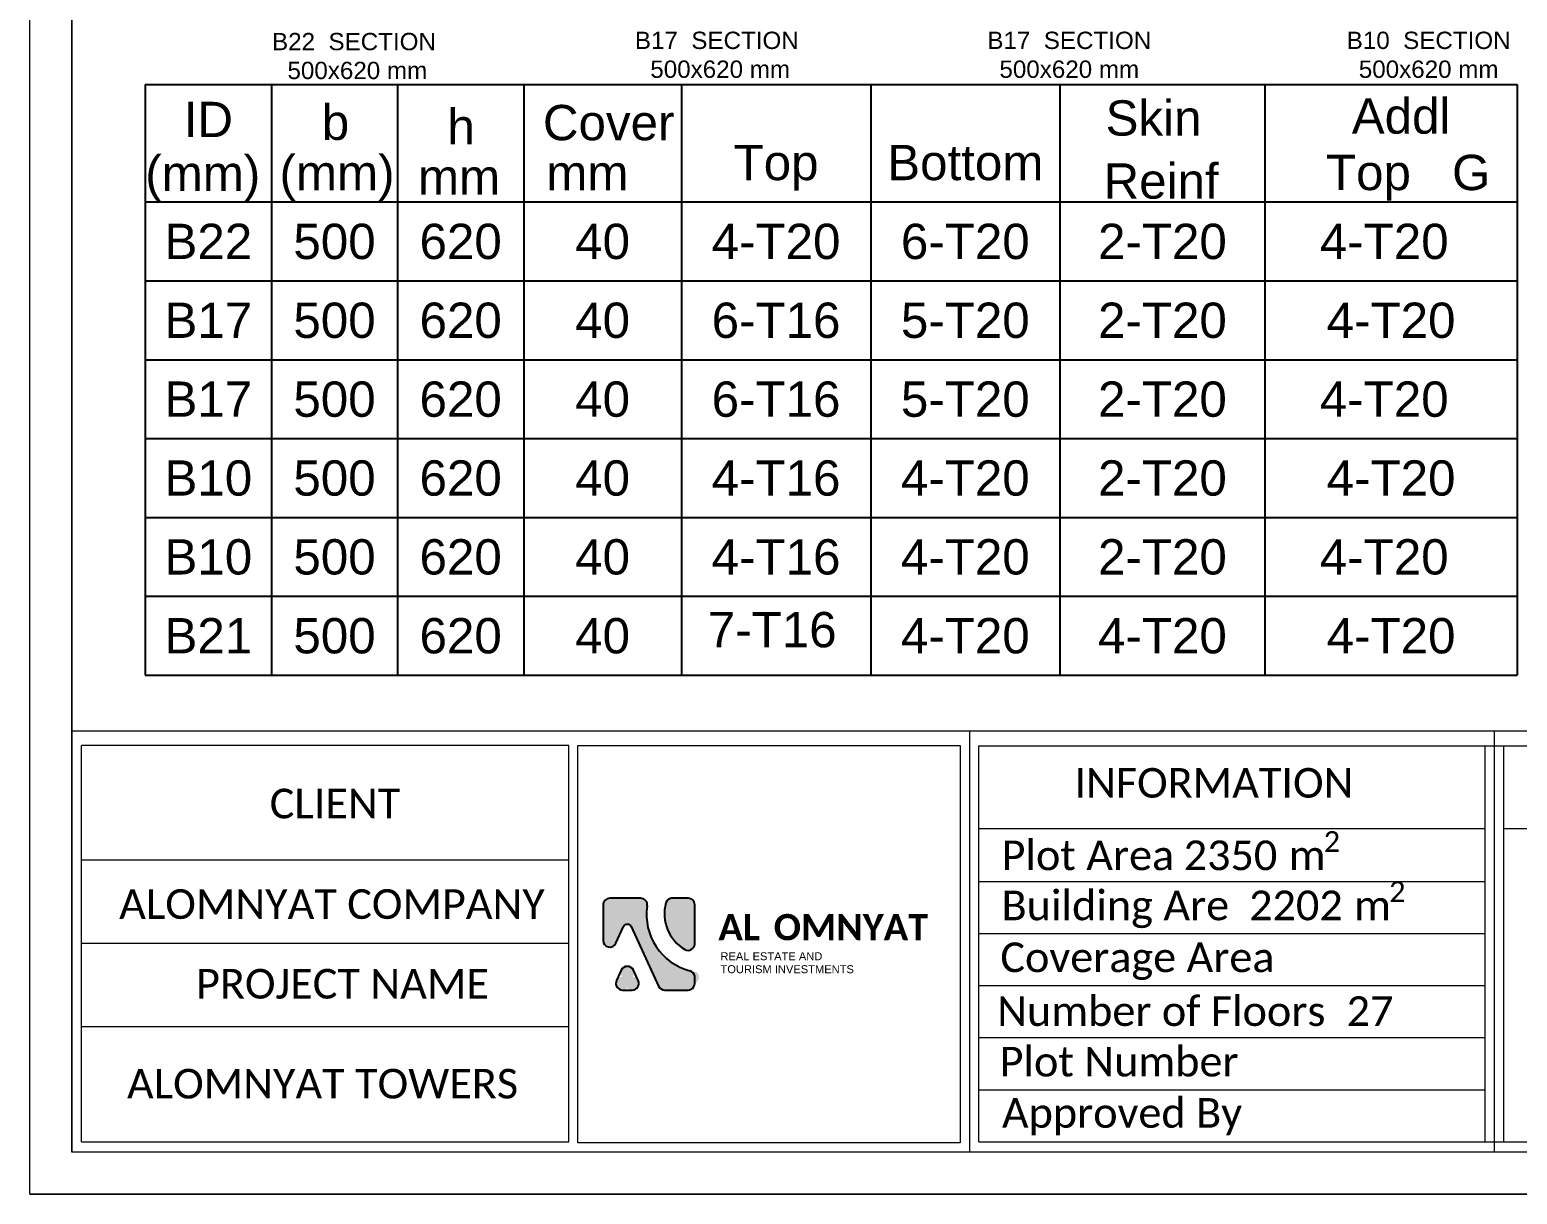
# Model space of a CAD drawing. Header units: inches. Extents: x 16 to 269, y 163 to 682.
# Drawn here: x 28.62 to 44.74, y 386.36 to 398.98 of the extents above; entities that cross this region are included whole.
import ezdxf
from ezdxf.enums import TextEntityAlignment as Align

# ---------------------------------------------------------------- set-up
doc = ezdxf.new("R2010")
doc.units = ezdxf.units.IN
doc.header["$MEASUREMENT"] = 0
doc.layers.add('Sheet_Borders', color=7, linetype='Continuous', lineweight=5)
doc.layers.add('Text', color=7, linetype='Continuous')
doc.styles.add('Arial_1', font='arial.ttf', dxfattribs={"height": 0.45})
doc.styles.add('RA CALIBRI REGULAR', font='calibril.ttf')
doc.styles.get("Standard").update_dxf_attribs({"font": 'arial.ttf'})

# ---------------------------------------------------------------- blocks, each defined once
blk = doc.blocks.new('sheet')
at = {"true_color": 0x293189}
h = blk.add_hatch(color=177, dxfattribs=at)
h.dxf.hatch_style = 1
h.paths.add_polyline_path([(-418.734, 40.158, 0.414214), (-418.845, 40.046), (-418.845, 39.448, 0.802913), (-418.633, 39.401), (-418.502, 39.683, -0.639253), (-418.375, 39.682), (-417.915, 38.681, 0.29294), (-417.813, 38.616), (-417.42, 38.616, 0.414214), (-417.308, 38.728, 0.553295), (-417.269, 38.913, -0.417813), (-418.106, 40.034, 0.459795), (-418.218, 40.158)])
at = {"true_color": 0x4554a5}
h = blk.add_hatch(color=175, dxfattribs=at)
h.dxf.hatch_style = 1
h.paths.add_polyline_path([(-417.472, 39.295, 0.584571), (-417.308, 39.402), (-417.308, 40.046, 0.414214), (-417.42, 40.158), (-417.702, 40.158, 0.291504), (-417.79, 40.082, 0.342448)])
at = {"true_color": 0x000000}
h = blk.add_hatch(color=18, dxfattribs=at)
h.dxf.hatch_style = 1
h.paths.add_polyline_path([(-418.439, 38.651, 1.441321), (-418.347, 38.839, 1.901432), (-418.531, 38.839, 1.434024)])
at = {"color": 177, "true_color": 0x293189}
blk.add_lwpolyline([(-418.213, 40.158), (-418.734, 40.158, 0.414214), (-418.845, 40.046), (-418.845, 39.448, 0.802913), (-418.633, 39.401), (-418.502, 39.683, -0.639253), (-418.375, 39.682), (-417.915, 38.681, 0.29294), (-417.813, 38.616), (-417.42, 38.616, 0.414214), (-417.308, 38.728), (-417.308, 38.848)], format="xyb", dxfattribs=at)
at = {"color": 175, "true_color": 0x4554a5}
blk.add_lwpolyline([(-417.308, 39.387), (-417.308, 40.046, 0.414214), (-417.42, 40.158), (-417.702, 40.158)], format="xyb", dxfattribs=at)
blk.add_lwpolyline([(-418.257, 38.775), (-418.338, 38.949, 0.63847), (-418.541, 38.949), (-418.621, 38.774, 0.547105), (-418.519, 38.616), (-418.358, 38.616, 0.548839)], format="xyb", close=True)
at = {"color": 177, "true_color": 0x293189}
for centre, radius, start, end in [((-418.215, 40.048), 0.11, 350.4257, 91.3796), ((-417.134, 39.886), 0.983, 171.6397, 255.0806), ((-417.417, 38.83), 0.111, 9.4358, 74.1171)]:
    blk.add_arc(centre, radius, start, end, dxfattribs=at)
at = {"color": 175, "true_color": 0x4554a5}
for centre, radius, start, end in [((-417.123, 39.894), 0.693, 164.6076, 239.8175), ((-417.686, 40.051), 0.108, 98.1031, 165.7009), ((-417.42, 39.394), 0.112, 242.4829, 356.2798)]:
    blk.add_arc(centre, radius, start, end, dxfattribs=at)
at = {"layer": 'Sheet_Borders', "linetype": 'Continuous', "lineweight": 0}
for p, q in [((-428.475, 35.187), (-428.475, 77.192)), ((-428.475, 35.187), (-428.475, 77.192)), ((-427.768, 35.894), (-427.768, 76.484)), ((-427.768, 76.484), (-427.768, 35.894)), ((-427.768, 42.966), (-427.768, 42.966)), ((-427.768, 42.966), (-369.782, 42.966)), ((-419.424, 42.721), (-427.606, 42.721)), ((-427.606, 36.07), (-427.606, 42.721)), ((-419.424, 36.07), (-419.424, 42.721)), ((-419.268, 42.721), (-412.85, 42.721)), ((-419.268, 36.051), (-419.268, 42.721)), ((-412.85, 42.721), (-412.85, 36.051)), ((-412.694, 42.966), (-412.694, 35.894)), ((-412.537, 42.719), (-401.369, 42.719)), ((-412.537, 36.069), (-412.537, 42.719)), ((-404.039, 42.719), (-404.039, 36.069)), ((-403.882, 42.966), (-403.882, 35.894)), ((-403.726, 42.721), (-403.726, 36.07)), ((-412.537, 41.327), (-404.039, 41.327)), ((-403.726, 41.328), (-399.311, 41.328)), ((-419.424, 40.796), (-427.606, 40.796)), ((-412.537, 40.441), (-404.039, 40.441)), ((-412.537, 39.566), (-404.039, 39.566)), ((-419.424, 39.395), (-427.606, 39.395)), ((-412.537, 38.692), (-404.039, 38.692)), ((-427.606, 38.003), (-419.424, 38.003)), ((-412.537, 37.817), (-404.039, 37.817)), ((-412.537, 36.943), (-404.039, 36.943)), ((-427.606, 36.07), (-419.424, 36.07)), ((-412.85, 36.051), (-419.268, 36.051)), ((-412.537, 36.069), (-401.369, 36.069)), ((-372.533, 35.894), (-427.768, 35.894))]:
    blk.add_line(p, q, dxfattribs=at)
blk.add_lwpolyline([(-369.075, 35.187), (-428.475, 35.187)], close=True, dxfattribs=at)
at = {"char_height": 0.43904, "attachment_point": 1}
for s, width, insert in [('{\\fCandara|b1|i0|c0|p34;\\C256;\\c0;AL} ', 0.43904, (-416.91, 39.892)), ('{\\fCandara|b1|i0|c0|p34;\\C256;\\c0;OMNYAT}', 2.78249, (-415.981, 39.892))]:
    blk.add_mtext_dynamic_manual_height_columns(s, width=width, gutter_width=2.195, heights=[0], dxfattribs=dict(at, insert=insert))
at = {"insert": (-416.876, 39.25), "char_height": 0.13365, "attachment_point": 1, "style": 'Arial_1'}
blk.add_mtext_dynamic_manual_height_columns('\\pxsm1;{\\C256;\\c0;REAL ESTATE AND}', width=2.81151, gutter_width=0.686, heights=[0.417], dxfattribs=at)
at = {"insert": (-416.875, 39.033), "char_height": 0.13365, "width": 2.81151, "attachment_point": 1, "style": 'Arial_1'}
blk.add_mtext('TOURISM INVESTMENTS', dxfattribs=at)
at = {"layer": 'Sheet_Borders', "linetype": 'Continuous', "lineweight": 0, "style": 'RA CALIBRI REGULAR'}
for s, height, p in [('INFORMATION', 0.49749, (-410.931, 41.846)), ('CLIENT', 0.4975, (-424.445, 41.499)), ('ALOMNYAT COMPANY', 0.49749, (-426.974, 39.811)), ('Coverage Area', 0.49749, (-412.174, 38.917)), ('PROJECT NAME', 0.49749, (-425.683, 38.473)), ('Plot Number', 0.49749, (-412.188, 37.165)), ('ALOMNYAT TOWERS', 0.49749, (-426.842, 36.795)), ('Approved By', 0.49749, (-412.149, 36.304))]:
    blk.add_text(s, height=height, dxfattribs=at).set_placement(p)
at = {"layer": 'Sheet_Borders', "style": 'RA CALIBRI REGULAR'}
for s, height, p in [('2', 0.348, (-406.744, 40.936)), ('Plot Area ', 0.4975, (-412.155, 40.629)), (' m', 0.4975, (-407.507, 40.629)), ('Building Are  ', 0.49749, (-412.155, 39.788)), ('2', 0.348, (-405.646, 40.094)), (' m', 0.4975, (-406.408, 39.788)), ('Number of Floors  ', 0.49749, (-412.228, 38.013))]:
    blk.add_text(s, height=height, dxfattribs=at).set_placement(p)
at = {"layer": 'Sheet_Borders', "color": 244, "true_color": 0x991b1e, "style": 'RA CALIBRI REGULAR'}
for s, p in [('2350', (-409.096, 40.629)), ('2202', (-407.997, 39.788)), ('27', (-406.36, 38.013))]:
    blk.add_text(s, height=0.4975, dxfattribs=at).set_placement(p)
blk = doc.blocks.new('5648095000')
at = {"layer": 'Text'}
for p, q in [((-45588.99932, -25736.73235), (-25766.72621, -25736.73235)), ((-45588.99932, -25736.73235), (-45588.99932, -28571.29674)), ((-43766.26156, -25736.73235), (-43766.26156, -28571.29674)), ((-41943.52381, -25736.73235), (-41943.52381, -28571.29674)), ((-40120.78605, -25736.73235), (-40120.78605, -28571.29674)), ((-37842.36385, -25736.73235), (-37842.36385, -28571.29674)), ((-35108.25722, -25736.73235), (-35108.25722, -28571.29674)), ((-32374.15058, -25736.73235), (-32374.15058, -28571.29674)), ((-29412.20172, -25736.73235), (-29412.20172, -28571.29674)), ((-25766.72621, -25736.73235), (-25766.72621, -34267.35223)), ((-45588.99932, -27432.08564), (-25766.72621, -27432.08564)), ((-45588.99932, -28571.29674), (-25766.72621, -28571.29674)), ((-45588.99932, -28571.29674), (-45588.99932, -30849.71893)), ((-45588.99932, -28571.29674), (-25766.72621, -28571.29674)), ((-43766.26156, -28571.29674), (-43766.26156, -30849.71893)), ((-41943.52381, -28571.29674), (-41943.52381, -30849.71893)), ((-40120.78605, -28571.29674), (-40120.78605, -30849.71893)), ((-37842.36385, -28571.29674), (-37842.36385, -30849.71893)), ((-35108.25722, -28571.29674), (-35108.25722, -30849.71893)), ((-32374.15058, -28571.29674), (-32374.15058, -30849.71893)), ((-29412.20172, -28571.29674), (-29412.20172, -30849.71893)), ((-25766.72621, -28571.29674), (-25766.72621, -30849.71893)), ((-45588.99932, -29710.50783), (-25766.72621, -29710.50783)), ((-45588.99932, -30849.71893), (-25766.72621, -30849.71893)), ((-45588.99932, -30849.71893), (-45588.99932, -33128.14113)), ((-45588.99932, -30849.71893), (-25766.72621, -30849.71893)), ((-43766.26156, -30849.71893), (-43766.26156, -33128.14113)), ((-41943.52381, -30849.71893), (-41943.52381, -33128.14113)), ((-40120.78605, -30849.71893), (-40120.78605, -33128.14113)), ((-37842.36385, -30849.71893), (-37842.36385, -33128.14113)), ((-35108.25722, -30849.71893), (-35108.25722, -33128.14113)), ((-32374.15058, -30849.71893), (-32374.15058, -33128.14113)), ((-29412.20172, -30849.71893), (-29412.20172, -33128.14113)), ((-25766.72621, -30849.71893), (-25766.72621, -33128.14113)), ((-45588.99932, -31988.93003), (-25766.72621, -31988.93003)), ((-45588.99932, -33128.14113), (-25766.72621, -33128.14113)), ((-45588.99932, -33128.14113), (-45588.99932, -34267.35223)), ((-45588.99932, -33128.14113), (-25766.72621, -33128.14113)), ((-43766.26156, -33128.14113), (-43766.26156, -34267.35223)), ((-41943.52381, -33128.14113), (-41943.52381, -34267.35223)), ((-40120.78605, -33128.14113), (-40120.78605, -34267.35223)), ((-37842.36385, -33128.14113), (-37842.36385, -34267.35223)), ((-35108.25722, -33128.14113), (-35108.25722, -34267.35223)), ((-32374.15058, -33128.14113), (-32374.15058, -34267.35223)), ((-29412.20172, -33128.14113), (-29412.20172, -34267.35223)), ((-25766.72621, -33128.14113), (-25766.72621, -34267.35223)), ((-45588.99932, -34267.35223), (-25766.72621, -34267.35223))]:
    blk.add_line(p, q, dxfattribs=at)
at = {"xscale": 860.2969868965732, "yscale": 860.2969868965732, "zscale": 860.2969868965732}
blk.add_blockref('sheet', (321357.98245, -72037.10877), dxfattribs=at)
at = {"char_height": 250, "attachment_point": 1}
for s, width, insert in [('\\pxqc,t30;B22  SECTION \\P 500x620 mm   ', 4796.810719, (-44972.05073, -24990.38531)), ('\\pxqc,t30;B17  SECTION \\P 500x620 mm\\P ', 4688.9923389, (-39675.83285, -24972.44986)), ('\\pxqc,t30;B17  SECTION  \\P500x620 mm   ', 4840.9890799, (-34659.47586, -24972.44986)), ('\\pxqc,t30;B10  SECTION  \\P500x620 mm   ', 4840.9890799, (-29467.17799, -24972.44986))]:
    blk.add_mtext_dynamic_manual_height_columns(s, width=width, gutter_width=12.5, heights=[0], dxfattribs=dict(at, insert=insert))
at = {"char_height": 510, "attachment_point": 1}
for s, insert, width in [('(mm)', (-45588.99932, -26763.44989), 1672.2503411), ('(mm)', (-43648.91761, -26754.80994), 1672.2503411), ('Reinf', (-31743.75437, -26874.49314), 1713.5269441), ('Top   G', (-28530.17803, -26751.01803), 2532.48397), ('mm', (-41648.66496, -26815.26172), 1672.2503411), ('mm', (-39794.92399, -26755.4631), 1672.2503411)]:
    blk.add_mtext(s, dxfattribs=dict(at, insert=insert, width=width))
at = {"layer": 'Text'}
for s, p in [('ID', (-44677.63044, -26240.31985)), ('b', (-42840.30469, -26279.85742)), ('Skin ', (-30922.42042, -26219.05049)), ('Addl ', (-27345.86319, -26190.46546)), ('h ', (-40926.69062, -26344.39589)), ('Cover', (-38893.57994, -26285.75318)), ('Top', (-36475.31053, -26862.48009)), ('Bottom', (-33741.2039, -26862.48009)), ('B22', (-44677.63044, -28001.69119)), ('500', (-42854.89268, -28001.69119)), ('620', (-41032.15493, -28001.69119)), ('40', (-38981.57495, -28001.69119)), ('4-T20', (-36475.31053, -28001.69119)), ('6-T20', (-33741.2039, -28001.69119)), ('2-T20', (-30893.17615, -28001.69119)), ('4-T20 ', (-27589.46397, -28001.69119)), ('B17', (-44677.63044, -29140.90228)), ('500', (-42854.89268, -29140.90228)), ('620', (-41032.15493, -29140.90228)), ('40', (-38981.57495, -29140.90228)), ('6-T16', (-36475.31053, -29140.90228)), ('5-T20', (-33741.2039, -29140.90228)), ('2-T20', (-30893.17615, -29140.90228)), ('4-T20', (-27589.46397, -29140.90228)), ('B17', (-44677.63044, -30280.11338)), ('500', (-42854.89268, -30280.11338)), ('620', (-41032.15493, -30280.11338)), ('40', (-38981.57495, -30280.11338)), ('6-T16', (-36475.31053, -30280.11338)), ('5-T20', (-33741.2039, -30280.11338)), ('2-T20', (-30893.17615, -30280.11338)), ('4-T20 ', (-27589.46397, -30280.11338)), ('B10', (-44677.63044, -31419.32448)), ('500', (-42854.89268, -31419.32448)), ('620', (-41032.15493, -31419.32448)), ('40', (-38981.57495, -31419.32448)), ('4-T16', (-36475.31053, -31419.32448)), ('4-T20', (-33741.2039, -31419.32448)), ('2-T20', (-30893.17615, -31419.32448)), ('4-T20', (-27589.46397, -31419.32448)), ('B10', (-44677.63044, -32558.53558)), ('500', (-42854.89268, -32558.53558)), ('620', (-41032.15493, -32558.53558)), ('40', (-38981.57495, -32558.53558)), ('4-T16', (-36475.31053, -32558.53558)), ('4-T20', (-33741.2039, -32558.53558)), ('2-T20', (-30893.17615, -32558.53558)), ('4-T20 ', (-27589.46397, -32558.53558)), ('B21', (-44677.63044, -33697.74668)), ('500', (-42854.89268, -33697.74668)), ('620', (-41032.15493, -33697.74668)), ('40', (-38981.57495, -33697.74668)), ('7-T16', (-36530.45407, -33609.72981)), ('4-T20', (-33741.2039, -33697.74668)), ('4-T20', (-30893.17615, -33697.74668)), ('4-T20', (-27589.46397, -33697.74668))]:
    blk.add_text(s, height=510, dxfattribs=at).set_placement(p, align=Align.MIDDLE_CENTER)

msp = doc.modelspace()

# ---------------------------------------------------------------- block references
at = {"color": 0, "xscale": 0.000750173365589114, "yscale": 0.000750173365589114, "zscale": 0.000750173365589114}
msp.add_blockref('5648095000', (64.0695, 417.6955), dxfattribs=at)

doc.saveas('drawing.dxf')
